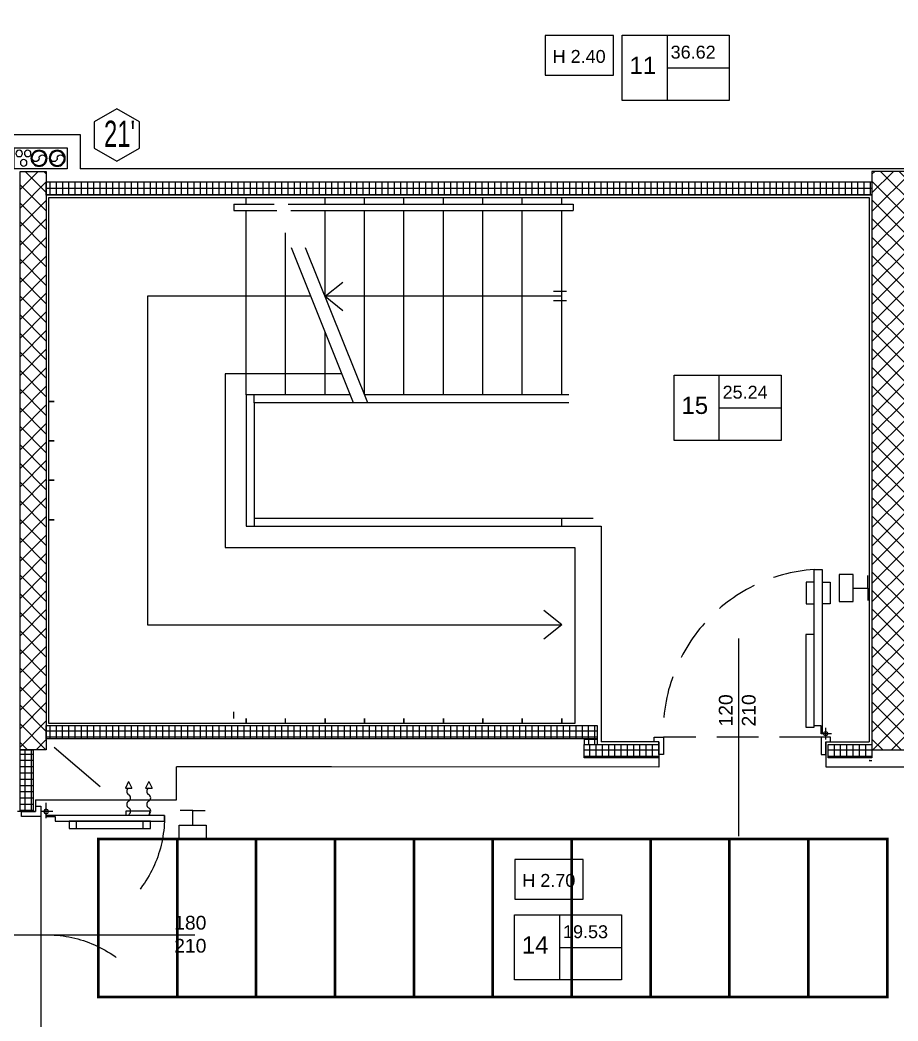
# Model space of a CAD drawing. Header units: millimetres. Extents: x 24747 to 137666, y -34589 to 43444.
# Drawn here: x 110932 to 111600, y 40150 to 40911 of the extents above; entities that cross this region are included whole.
import ezdxf

# ---------------------------------------------------------------- set-up
doc = ezdxf.new("R2010")
doc.units = ezdxf.units.MM
doc.header["$LTSCALE"] = 10
for name, pattern in [('ACAD_ISO03W100', [30, 12, -18]), ('CONTINOUS', [0]), ('DASHDOT', [25.4, 12.7, -6.35, 0, -6.35]), ('HIDDEN2', [4.7625, 3.175, -1.5875])]:
    doc.linetypes.add(name, pattern=pattern)
for name, color, linetype in [('EPC INTERRATO DEFINITIVO PILASTRI', 5, 'Continuous'), ('MR_MURATURA REI 120', 41, 'Continuous'), ('Pannelli', 7, 'Continuous'), ('VVF-SIMBOLI', 1, 'Continuous'), ('X_cavedi', 20, 'Continuous'), ('X_FOROMETRIA SCARICO NUMERAZIONE', 6, 'Continuous'), ('X_MURI', 3, 'Continuous'), ('X_Numerazione camere', 8, 'Continuous'), ('X_Porte interne', 8, 'Continuous'), ('X_quote serramenti interni', 251, 'CONTINOUS'), ('X_Serramenti Int', 1, 'Continuous')]:
    doc.layers.add(name, color=color, linetype=linetype)
doc.layers.add('EPC RETINI PIANO INTERRATO DEFINITIVO', color=4, linetype='Continuous', lineweight=0)
doc.layers.add('X_SCALE', color=1, linetype='Continuous', lineweight=25)
doc.styles.add('Max 50', font='arial.ttf', dxfattribs={"width": 0.65})
doc.styles.add('nomi', font='arial.ttf')
pattern_1 = [(0, (115279.709, -15009.2183), (0, 4.7625), []), (90, (115279.709, -15009.2183), (-4.7625, 3e-16), [])]
pattern_2 = [(45, (157624.513, 6383.593), (-7.0710678, 7.0710678), []), (135, (157624.513, 6383.593), (-7.0710678, -7.0710678), [])]

# ---------------------------------------------------------------- blocks, each defined once
blk = doc.blocks.new('porta 180 specc')
for p, q in [((-4.07, 88.76), (-4.07, 100.46)), ((-83.02, 90.79), (-83.02, 94.18)), ((-83.02, 94.18), (-64.68, 94.18)), ((-64.68, 94.18), (-64.68, 90.79)), ((-9.14, 93.84), (-0.32, 93.84)), ((0, 97.9), (0, 90.03)), ((3.98, 97.9), (0, 97.9)), ((14.62, 93.97), (3.98, 93.97)), ((14.62, 90.03), (14.62, 93.97)), ((-94.07, 90.01), (-94.07, 90.79)), ((-94.07, 90.79), (-4.07, 90.79)), ((-94.07, 86.65), (-94.07, 90.01)), ((-94.07, 90.01), (-94.07, 90.01)), ((-10.85, 86.65), (-94.07, 86.65)), ((-83.4, 81.03), (-83.4, 86.65)), ((-83.4, 86.65), (-77.77, 86.65)), ((-83.4, 81.03), (-83.4, 86.65)), ((-83.4, 86.65), (-21.52, 86.65)), ((-77.77, 86.65), (-77.77, 81.03)), ((-27.15, 81.03), (-27.15, 86.65)), ((-27.15, 86.65), (-21.52, 86.65)), ((-21.52, 86.65), (-21.52, 81.03)), ((-21.52, 86.65), (-21.52, 81.03)), ((-4.07, 90.01), (-10.85, 90.01)), ((-10.85, 90.01), (-10.85, 86.65)), ((-4.07, 90.79), (-4.07, 90.01)), ((0, 90.03), (14.62, 90.03)), ((0, 89.97), (0, -89.97)), ((-77.77, 81.03), (-83.4, 81.03)), ((-21.52, 81.03), (-83.4, 81.03)), ((-21.52, 81.03), (-27.15, 81.03)), ((71.32, 0), (-117.31, 0)), ((-77.77, -80.97), (-83.4, -80.97)), ((-83.4, -80.97), (-83.4, -86.6)), ((-21.52, -80.97), (-83.4, -80.97)), ((-83.4, -80.97), (-83.4, -86.6)), ((-77.77, -86.6), (-77.77, -80.97)), ((-21.52, -80.97), (-27.15, -80.97)), ((-27.15, -80.97), (-27.15, -86.6)), ((-21.52, -80.97), (-21.52, -86.6)), ((-10.85, -86.6), (-94.07, -86.6)), ((-94.07, -86.6), (-94.07, -89.96)), ((-94.07, -89.96), (-94.07, -89.96)), ((-94.07, -89.96), (-94.07, -90.74)), ((-94.07, -90.74), (-4.07, -90.74)), ((-83.4, -86.6), (-77.77, -86.6)), ((-83.4, -86.6), (-21.52, -86.6)), ((-83.02, -90.74), (-83.02, -94.13)), ((-64.68, -94.13), (-64.68, -90.74)), ((-27.15, -86.6), (-21.52, -86.6)), ((-10.85, -89.96), (-10.85, -86.6)), ((-4.07, -89.96), (-10.85, -89.96)), ((0, -97.85), (0, -89.97)), ((0, -89.97), (14.62, -89.97)), ((14.62, -89.97), (14.62, -93.91)), ((-83.02, -94.13), (-64.68, -94.13)), ((-9.14, -93.78), (1.01, -93.78)), ((3.98, -97.85), (0, -97.85)), ((14.62, -93.91), (3.98, -93.91))]:
    blk.add_line(p, q)
blk.add_lwpolyline([(-4.07, -90.74), (-4.07, -89.96)])
for centre in [(-4.07, 93.84), (-4.07, -93.78)]:
    blk.add_circle(centre, 1.7)
at = {"color": 5, "linetype": 'ACAD_ISO03W100', "ltscale": 0.5}
for centre, start, end in [((-4.66, 89.37), 179.09047, 272.3307), ((-4.66, -89.32), 87.6693, 180.90953)]:
    blk.add_arc(centre, 89.42, start, end, dxfattribs=at)
blk = doc.blocks.new('porta 120 metallica')
blk.add_line((66, 71.65), (66, -78.72))
at = {"linetype": 'ByBlock'}
for p, q in [((-4.42, -6.24), (3.42, -6.24)), ((0.09, -10.75), (0.09, -1.73))]:
    blk.add_line(p, q, dxfattribs=at)
at = {"color": 5, "linetype": 'HIDDEN2'}
blk.add_line((3.5, -3.53), (123.5, -3.53), dxfattribs=at)
at = {"linetype": 'ByBlock'}
for points in [[(-3.5, 0), (-3.5, -3.53), (3.5, -3.53), (3.5, 9.47), (0, 9.47), (0, 0)], [(123.5, -3.53), (123.5, 9.47), (127, 9.47), (127, 0), (130.5, 0), (130.5, -3.53)], [(8.79, -12.27), (8.79, -131.24), (3.49, -131.24), (3.49, -131.24), (2.79, -131.24), (2.79, -6.24), (3.49, -6.24), (3.49, -12.27)]]:
    blk.add_lwpolyline(points, close=True, dxfattribs=at)
for points in [[(2.8, -121.42), (-3.26, -121.42), (-3.26, -105.12), (2.79, -105.12)], [(8.79, -121.42), (14.85, -121.42), (14.85, -105.12), (8.79, -105.12)]]:
    blk.add_lwpolyline(points, dxfattribs=at)
blk.add_circle((0.09, -6.24), 1.51, dxfattribs=at)
at = {"color": 5, "linetype": 'HIDDEN2'}
blk.add_arc((0.02, -7.99), 123.56, 274.07323, 2.06635, dxfattribs=at)
blk = doc.blocks.new('cavedio grigia e nera')
at = {"color": 2}
for centre, start, end in [((1740.13, 44244.7, 0), 360, 180), ((1745.23, 44244.7, 0), 180, 360), ((1754.01, 44244.7, 0), 360, 180), ((1759.1, 44244.7, 0), 180, 360)]:
    blk.add_arc(centre, 2.55, start, end, dxfattribs=at)
at = {"layer": 'X_cavedi'}
for p, q in [((1723.78, 44252.63), (1723.78, 44236.63)), ((1763.96, 44252.63), (1723.78, 44252.63)), ((1763.96, 44236.63), (1763.96, 44252.63)), ((1723.78, 44236.63), (1763.96, 44236.63))]:
    blk.add_line(p, q, dxfattribs=at)
for centre, radius in [((1731.01, 44248.24), 2.5), ((1742.68, 44244.7, 0), 6.11), ((1742.68, 44244.7, 0), 6.11), ((1742.68, 44244.7, 0), 5.43), ((1756.56, 44244.7, 0), 6.11), ((1756.56, 44244.7, 0), 5.43), ((1727.58, 44240.96), 2.5), ((1734.06, 44240.96), 2.5)]:
    blk.add_circle(centre, radius, dxfattribs=at)
blk = doc.blocks.new('calamita')
at = {"layer": 'X_Numerazione camere', "color": 1}
for p, q in [((-4235.92, 55103.09), (-4235.92, 55092.11)), ((-4235.92, 55092.11), (-4245.33, 55092.11)), ((-4235.92, 55092.11), (-4226.5, 55092.11))]:
    blk.add_line(p, q, dxfattribs=at)
blk.add_lwpolyline([(-4225.71, 55113.88), (-4246.13, 55113.88), (-4246.13, 55103.09), (-4225.71, 55103.09)], close=True, dxfattribs=at)

msp = doc.modelspace()

# ---------------------------------------------------------------- hatches: boundary and pattern name
at = {"layer": 'EPC RETINI PIANO INTERRATO DEFINITIVO'}
h = msp.add_hatch(dxfattribs=at)
h.set_pattern_fill('_USER', color=256, scale=10, angle=45, style=0, double=1, pattern_type=0)
h.set_pattern_definition(pattern_2)
h.paths.add_polyline_path([(108851.46132, 41258.30505), (108896.46132, 41258.30505), (108896.46132, 41208.30505), (108851.46132, 41208.30505)])
h.paths.add_polyline_path([(108851.46132, 40862.30505), (108896.46132, 40862.30505), (108896.46132, 40812.30505), (108851.46132, 40812.30505)])
h.paths.add_polyline_path([(109268.20701, 40828.18846), (109268.20701, 40801.18846), (109388.20701, 40801.18846), (109388.20701, 40828.18846)])
h.paths.add_polyline_path([(109851.46318, 40784.32741), (109878.46318, 40784.32741), (109878.46318, 40553.62981), (109851.46318, 40553.62981)])
h.paths.add_polyline_path([(110242.97444, 40784.32741), (110269.97444, 40784.32741), (110269.97444, 40664.32741), (110242.97444, 40664.32741)])
h.paths.add_polyline_path([(110952.44177, 40356.30491), (110932.44177, 40356.30491), (110932.44177, 40796.30491), (110952.44177, 40796.30491)])
h.paths.add_polyline_path([(111607.37262, 40584.30491), (111884.43408, 40584.30491), (111884.43408, 40568.32323), (111607.37262, 40568.32323)])
h.paths.add_polyline_path([(111607.37262, 40769.30491), (111884.37262, 40769.30491), (111884.37262, 40796.30491), (111580.37262, 40796.30491), (111580.37262, 40356.30491), (111884.37262, 40356.30491), (111884.37262, 40383.30491), (111607.37262, 40383.30491)])
h = msp.add_hatch(dxfattribs=at)
h.set_pattern_fill('_USER', color=256, scale=10, angle=45, style=0, double=1, pattern_type=0)
h.set_pattern_definition(pattern_2)
h.paths.add_polyline_path([(111884.37262, 40796.30491), (111580.37262, 40796.30491), (111580.37262, 40356.30491), (111884.37262, 40356.30491), (111884.37262, 40383.30491), (111607.37262, 40383.30491), (111607.37262, 40769.30491), (111884.37262, 40769.30491)])
at = {"layer": 'MR_MURATURA REI 120'}
h = msp.add_hatch(dxfattribs=at)
h.set_pattern_fill('NET', color=256, scale=1.5, style=0)
h.set_pattern_definition(pattern_1)
edge = h.paths.add_edge_path()
edge.add_line((111579.22301, 40788.30478), (111580.37262, 40788.30478))
edge.add_line((111580.37262, 40788.30478), (111580.37262, 40778.30478))
edge.add_line((111580.37262, 40778.30478), (110952.44177, 40778.30478))
edge.add_line((110952.44177, 40778.30478), (110952.44177, 40788.30478))
edge.add_line((110952.44177, 40788.30478), (111580.37262, 40788.30478))
h = msp.add_hatch(dxfattribs=at)
h.set_pattern_fill('NET', color=256, scale=1.5, style=0)
h.set_pattern_definition([(0, (115279.656, 10128.96), (0, 4.7625), []), (90, (115279.656, 10128.96), (-4.7625, 3e-16), [])])
h.paths.add_polyline_path([(111371.43178, 40374.80477), (111371.43178, 40364.80477), (110952.44177, 40364.80477), (110952.44177, 40374.80477)])
h = msp.add_hatch(dxfattribs=at)
h.set_pattern_fill('NET', color=256, scale=1.5, style=0)
h.set_pattern_definition(pattern_1)
h.paths.add_polyline_path([(111371.43178, 40364.80477), (111361.43178, 40364.80477), (111361.43178, 40360.32093), (111371.43178, 40360.32093)])
h = msp.add_hatch(dxfattribs=at)
h.set_pattern_fill('NET', color=256, scale=1.5, angle=180, style=0)
h.set_pattern_definition([(180, (107036.7476, 70598.1656), (-6e-16, -4.7625), []), (270, (107036.7476, 70598.1656), (4.7625, -9e-16), [])])
h.paths.add_polyline_path([(111361.43178, 40350.32093), (111361.43178, 40360.32093), (111418.24763, 40360.32093), (111418.24763, 40350.32093)])
h = msp.add_hatch(dxfattribs=at)
h.set_pattern_fill('NET', color=256, scale=1.5, angle=180, style=0)
h.set_pattern_definition([(180, (107198.8726, 70598.1656), (-6e-16, -4.7625), []), (270, (107198.8726, 70598.1656), (4.7625, -9e-16), [])])
h.paths.add_polyline_path([(111547.03512, 40350.32093), (111547.03512, 40360.32093), (111580.37262, 40360.32093), (111580.37262, 40350.32093)])
h = msp.add_hatch(dxfattribs=at)
h.set_pattern_fill('NET', color=256, scale=1.5, angle=90, style=0)
h.set_pattern_definition([(90, (141178.2864, 44625.0514), (-4.7625, 3e-16), []), (180, (141178.2864, 44625.0514), (-6e-16, -4.7625), [])])
h.paths.add_polyline_path([(110932.44177, 40356.38058), (110942.44177, 40356.38058), (110942.44177, 40310.22637), (110932.44177, 40310.22637)])

# ---------------------------------------------------------------- linework, layer by layer
at = {"layer": 'EPC INTERRATO DEFINITIVO PILASTRI', "elevation": 0}
msp.add_lwpolyline([(110952.44177, 40356.30491), (110932.44177, 40356.30491), (110932.44177, 40796.30491), (110952.44177, 40796.30491)], close=True, dxfattribs=at)
msp.add_lwpolyline([(111607.37262, 40769.30491), (111884.37262, 40769.30491), (111884.37262, 40796.30491), (111580.37262, 40796.30491), (111580.37262, 40356.30491), (111884.37262, 40356.30491), (111884.37262, 40383.30491), (111607.37262, 40383.30491), (111607.37262, 40769.30491)], dxfattribs=at)
msp.add_lwpolyline([(111607.37262, 40769.30491), (111884.37262, 40769.30491), (111884.37262, 40796.30491), (111580.37262, 40796.30491), (111580.37262, 40356.30491), (111884.37262, 40356.30491), (111884.37262, 40383.30491), (111607.37262, 40383.30491), (111607.37262, 40769.30491)], dxfattribs=at)
at = {"layer": 'MR_MURATURA REI 120'}
for p, q in [((111240.95568, 40364.72909, 0), (111069.60612, 40364.72909, 0)), ((111361.43178, 40364.80477, 0), (111361.43178, 40360.32093, 0)), ((111371.43178, 40364.80477, 0), (111371.43178, 40360.32093, 0))]:
    msp.add_line(p, q, dxfattribs=at)
at = {"layer": 'MR_MURATURA REI 120', "elevation": 0}
for points in [[(111579.22301, 40788.30478), (111580.37262, 40788.30478), (111580.37262, 40778.30478), (110952.44177, 40778.30478), (110952.44177, 40788.30478), (111580.37262, 40788.30478)], [(111371.43178, 40374.80477), (111371.43178, 40374.80477), (111371.43178, 40364.80477), (110952.44177, 40364.80477), (110952.44177, 40374.80477), (111371.43178, 40374.80477)], [(111361.43178, 40350.32093), (111361.43178, 40350.32093), (111361.43178, 40360.32093), (111418.24763, 40360.32093), (111418.24763, 40350.32093), (111361.43178, 40350.32093)], [(111547.03512, 40350.32093), (111547.03512, 40350.32093), (111547.03512, 40360.32093), (111580.37262, 40360.32093), (111580.37262, 40350.32093), (111547.03512, 40350.32093)], [(110932.44177, 40356.38058), (110932.44177, 40356.38058), (110942.44177, 40356.38058), (110942.44177, 40310.22637), (110932.44177, 40310.22637), (110932.44177, 40356.38058)]]:
    msp.add_lwpolyline(points, dxfattribs=at)
at = {"layer": 'Pannelli', "color": 2, "const_width": 2, "elevation": 0}
for points in [[(110991.97447, 40288.43091), (110991.97447, 40168.43091), (111051.97447, 40168.43091), (111051.97447, 40288.43091)], [(111051.97447, 40288.43091), (111051.97447, 40168.43091), (111111.97447, 40168.43091), (111111.97447, 40288.43091)], [(111111.97447, 40288.43091), (111111.97447, 40168.43091), (111171.97447, 40168.43091), (111171.97447, 40288.43091)], [(111171.97447, 40288.43091), (111171.97447, 40168.43091), (111231.97447, 40168.43091), (111231.97447, 40288.43091)], [(111231.97447, 40288.43091), (111231.97447, 40168.43091), (111291.97447, 40168.43091), (111291.97447, 40288.43091)], [(111291.97447, 40288.43091), (111291.97447, 40168.43091), (111351.97447, 40168.43091), (111351.97447, 40288.43091)], [(111351.97447, 40288.43091), (111351.97447, 40168.43091), (111411.97447, 40168.43091), (111411.97447, 40288.43091)], [(111411.97447, 40288.43091), (111411.97447, 40168.43091), (111471.97447, 40168.43091), (111471.97447, 40288.43091)], [(111471.97447, 40288.43091), (111471.97447, 40168.43091), (111531.97447, 40168.43091), (111531.97447, 40288.43091)], [(111531.97447, 40288.43091), (111531.97447, 40168.43091), (111591.97447, 40168.43091), (111591.97447, 40288.43091)]]:
    msp.add_lwpolyline(points, close=True, dxfattribs=at)
at = {"layer": 'VVF-SIMBOLI'}
for p, q in [((111015.05731, 40332.20992), (111012.56303, 40327.20706)), ((111012.56303, 40327.20706), (111017.56302, 40327.21278)), ((111015.05731, 40332.20992), (111017.56302, 40327.21278)), ((111015.05731, 40332.20992), (111017.56302, 40327.21278)), ((111030.33801, 40332.22739, 0), (111027.84372, 40327.22453, 0)), ((111027.84372, 40327.22453, 0), (111032.84372, 40327.23025, 0)), ((111030.33801, 40332.22739, 0), (111032.84372, 40327.23025, 0))]:
    msp.add_line(p, q, dxfattribs=at)
for centre, start, end in [((111016.39922, 40324.71145), 118.13798358, 241.99300971), ((111031.67991, 40324.72892, 0), 118.13798358, 241.99300971), ((111013.73827, 40319.7084), 298.13798358, 61.99300971), ((111029.01896, 40319.72587, 0), 298.13798358, 61.99300971), ((111016.41065, 40314.71145), 118.13798358, 241.99300971), ((111013.7497, 40309.70841), 298.13798358, 61.99300971), ((111031.69134, 40314.72892, 0), 118.13798358, 241.99300971), ((111029.0304, 40309.72588, 0), 298.13798358, 61.99300971)]:
    msp.add_arc(centre, 2.83333, start, end, dxfattribs=at)
at = {"layer": 'X_cavedi', "ltscale": 30}
msp.add_line((110958.44177, 40358.32093, 0), (110993.44177, 40328.32093, 0), dxfattribs=at)
at = {"layer": 'X_FOROMETRIA SCARICO NUMERAZIONE', "elevation": 0}
msp.add_lwpolyline([(110988.86755, 40814.0502), (111006.14104, 40804.07734), (111023.41453, 40814.0502), (111023.41453, 40833.99591), (111006.14104, 40843.96876), (110988.86755, 40833.99591)], close=True, dxfattribs=at)
at = {"layer": 'X_MURI'}
for p, q in [((110907.99487, 40824.30491, 0), (110978.17653, 40824.30491, 0)), ((110978.17653, 40824.30491, 0), (110978.17653, 40798.32093, 0)), ((110927.99487, 40814.30491, 0), (110968.17653, 40814.30491, 0)), ((110968.17653, 40814.30491, 0), (110968.17653, 40800.33193, 0)), ((110968.17653, 40800.33193, 0), (110968.17653, 40798.32093, 0)), ((111545.24958, 40343.32125, 0), (111991.37262, 40343.32125, 0))]:
    msp.add_line(p, q, dxfattribs=at)
at = {"layer": 'X_MURI', "ltscale": 30}
for p, q in [((110968.17653, 40798.32093, 0), (110927.99487, 40798.32093, 0)), ((111818.35959, 40798.32093, 0), (110978.17653, 40798.32093, 0)), ((111177.28312, 40642.32093, 0), (111088.44177, 40642.32093, 0)), ((111088.44177, 40642.32093, 0), (111088.44177, 40510.32093, 0)), ((111183.68312, 40626.32093, 0), (111104.44177, 40626.32093, 0)), ((111104.44177, 40626.32093, 0), (111104.44177, 40526.32093, 0)), ((111104.44177, 40526.32093, 0), (111374.44177, 40526.32093, 0)), ((111374.44177, 40526.32093, 0), (111374.44177, 40376.32093, 0)), ((111088.44177, 40510.32093, 0), (111354.44177, 40510.32093, 0)), ((111354.44177, 40510.32093, 0), (111354.44177, 40376.32093, 0)), ((111354.44177, 40376.32093, 0), (110954.44177, 40376.32093)), ((111374.44177, 40376.32093, 0), (111374.44177, 40362.32092, 0)), ((111578.37262, 40376.32093, 0), (111578.37621, 40376.32093, 0)), ((111418.24763, 40362.32092, 0), (111374.44177, 40362.32092, 0)), ((111418.24763, 40362.32092, 0), (111418.24908, 40343.20621, 0)), ((111545.24763, 40362.32093, 0), (111578.37276, 40362.32093, 0)), ((111545.24763, 40362.32092, 0), (111545.24958, 40343.32125, 0)), ((111169.45568, 40343.26659, 0), (111051.44612, 40343.32125, 0)), ((111051.44612, 40318.32093, 0), (111051.4577, 40343.32125, 0)), ((111418.24908, 40343.20621, 0), (111169.45568, 40343.26659, 0)), ((111578.44321, 40348.26779, 0), (111578.37406, 40348.26779, 0)), ((111578.37406, 40348.26779, 0), (111580.37406, 40348.26779, 0)), ((110944.22735, 40318.32093, 0), (110944.22735, 40309.4934, 0)), ((110944.22735, 40318.32093, 0), (111051.44612, 40318.32093, 0)), ((110944.22735, 40309.4934, 0), (110930.44177, 40309.4934, 0))]:
    msp.add_line(p, q, dxfattribs=at)
at = {"layer": 'X_MURI', "ltscale": 30, "elevation": 0}
for points in [[(110954.44177, 40376.32093), (110954.43788, 40776.32093), (111578.37262, 40776.32093), (111578.3762, 40376.32093)], [(111578.37262, 40376.32093), (111578.37262, 40362.32093)]]:
    msp.add_lwpolyline(points, dxfattribs=at)
at = {"layer": 'X_Numerazione camere'}
for p, q in [((111424.531, 40899.84208), (111424.531, 40850.30114)), ((111424.531, 40899.84208), (111424.531, 40850.30114)), ((111424.531, 40875.07161), (111471.6937, 40875.07161)), ((111424.531, 40875.07161), (111471.6937, 40875.07161)), ((111464.04897, 40641.19173), (111464.04897, 40591.65079)), ((111464.04897, 40641.19173), (111464.04897, 40591.65079)), ((111464.04897, 40616.42126), (111511.21167, 40616.42126)), ((111464.04897, 40616.42126), (111511.21167, 40616.42126)), ((111342.67577, 40230.83954), (111342.67577, 40181.2986)), ((111342.67577, 40230.83954), (111342.67577, 40181.2986)), ((111342.67577, 40206.06907), (111389.83847, 40206.06907)), ((111342.67577, 40206.06907), (111389.83847, 40206.06907))]:
    msp.add_line(p, q, dxfattribs=at)
for points in [[(111331.80496, 40869.50902), (111383.77173, 40869.50902), (111383.77173, 40899.50902), (111331.80496, 40899.50902)], [(111390.3184, 40899.84208), (111471.6937, 40899.84208), (111471.6937, 40850.30114), (111390.3184, 40850.30114)], [(111390.3184, 40899.84208), (111471.6937, 40899.84208), (111471.6937, 40850.30114), (111390.3184, 40850.30114)], [(111429.83637, 40641.19173), (111511.21167, 40641.19173), (111511.21167, 40591.65079), (111429.83637, 40591.65079)], [(111429.83637, 40641.19173), (111511.21167, 40641.19173), (111511.21167, 40591.65079), (111429.83637, 40591.65079)], [(111308.7388, 40242.79137), (111360.70558, 40242.79137), (111360.70558, 40272.79137), (111308.7388, 40272.79137)], [(111308.46317, 40230.83954), (111389.83847, 40230.83954), (111389.83847, 40181.2986), (111308.46317, 40181.2986)], [(111308.46317, 40230.83954), (111389.83847, 40230.83954), (111389.83847, 40181.2986), (111308.46317, 40181.2986)]]:
    msp.add_lwpolyline(points, close=True, dxfattribs=at)
at = {"layer": 'X_SCALE', "ltscale": 0.5}
for p, q in [((111104.44085, 40771.43113, 0), (111104.44081, 40776.3183, 0)), ((111104.44085, 40771.43161, 0), (111104.44081, 40776.3183, 0)), ((111104.44177, 40771.43155, 0), (111104.44177, 40776.32093, 0)), ((111164.44085, 40771.43113, 0), (111164.44081, 40776.31853, 0)), ((111164.44177, 40771.43112, 0), (111164.44177, 40776.32093, 0)), ((111194.44085, 40771.43113, 0), (111194.44081, 40776.32093, 0)), ((111194.44177, 40771.43108, 0), (111194.44177, 40776.32093, 0)), ((111224.43788, 40776.31173, 0), (111224.43788, 40776.32093, 0)), ((111224.44085, 40771.43113, 0), (111224.44081, 40776.31913, 0)), ((111224.44177, 40771.43105, 0), (111224.44177, 40776.32093, 0)), ((111254.44085, 40771.43113, 0), (111254.44081, 40776.31925, 0)), ((111254.44177, 40771.43101, 0), (111254.44177, 40776.32093, 0)), ((111284.44085, 40771.43113, 0), (111284.44081, 40776.31949, 0)), ((111284.44177, 40771.43097, 0), (111284.44177, 40776.33012, 0)), ((111314.44085, 40771.43113, 0), (111314.44081, 40776.31973, 0)), ((111314.44177, 40771.43093, 0), (111314.44177, 40776.33932, 0)), ((111344.44177, 40771.4309, 0), (111344.44177, 40776.34852, 0)), ((111344.44177, 40771.4309, 0), (111344.44177, 40776.34852, 0)), ((111095.10466, 40771.43161, 0), (111125.63894, 40771.43139, 0)), ((111095.10466, 40771.43161, 0), (111095.10466, 40766.43161, 0)), ((111136.4093, 40771.43131, 0), (111161.11739, 40771.43113, 0)), ((111161.11739, 40771.43113, 0), (111353.26335, 40771.43088, 0)), ((111353.26335, 40771.43137, 0), (111353.26335, 40766.43137, 0)), ((111353.26335, 40771.43088, 0), (111353.26335, 40766.43088, 0)), ((111095.10466, 40766.43161, 0), (111127.63895, 40766.43137, 0)), ((111104.44177, 40626.32093, 0), (111104.44177, 40766.43154, 0)), ((111138.40931, 40766.43129, 0), (111159.88834, 40766.43113, 0)), ((111159.88834, 40766.43113, 0), (111353.26335, 40766.43088, 0)), ((111164.44177, 40701.35021, 0), (111164.44177, 40766.43112, 0)), ((111194.44177, 40626.32093, 0), (111194.44177, 40766.43108, 0)), ((111224.44177, 40626.32093, 0), (111224.44177, 40766.43104, 0)), ((111254.44177, 40626.32093, 0), (111254.44177, 40766.43101, 0)), ((111284.44177, 40626.33012, 0), (111284.44177, 40766.43097, 0)), ((111314.44177, 40626.33932, 0), (111314.44177, 40766.43093, 0)), ((111344.44177, 40626.34852, 0), (111344.44177, 40766.4309, 0)), ((111344.44177, 40626.34852, 0), (111344.44177, 40766.4309, 0)), ((111134.44177, 40626.32093, 0), (111134.44177, 40749.4243, 0)), ((111348.15881, 40704.95975, 0), (111338.05467, 40704.95975, 0)), ((111348.15881, 40697.77747, 0), (111338.05467, 40697.77747, 0)), ((111164.44177, 40626.32093, 0), (111164.44177, 40674.4243, 0)), ((110958.36803, 40621.32093, 0), (110954.44177, 40621.32093, 0)), ((110958.36836, 40621.3209, 0), (110954.44177, 40621.32093, 0)), ((110958.36787, 40621.3209, 0), (110954.44177, 40621.32093, 0)), ((110954.44177, 40621.31998, 0), (110958.36829, 40621.31998, 0)), ((110958.36794, 40621.31998, 0), (110954.44177, 40621.31998, 0)), ((110958.36821, 40591.32093, 0), (110954.44177, 40591.32093, 0)), ((110954.44177, 40591.31998, 0), (110958.36833, 40591.31998, 0)), ((110953.48775, 40561.32387, 0), (110953.47856, 40561.32387, 0)), ((110958.36838, 40561.32093, 0), (110954.44177, 40561.32093, 0)), ((110958.36836, 40561.32089, 0), (110954.44177, 40561.32093, 0)), ((110958.36836, 40561.32089, 0), (110954.44177, 40561.32093, 0)), ((110958.36836, 40561.31998, 0), (110954.44177, 40561.32001, 0)), ((110958.36836, 40561.31998, 0), (110954.44177, 40561.32001, 0)), ((110954.44177, 40561.31998, 0), (110958.36836, 40561.31998, 0)), ((110954.44177, 40561.31998, 0), (110958.36844, 40561.31998, 0)), ((110958.36836, 40561.31998, 0), (110954.44177, 40561.31998, 0)), ((110958.36844, 40561.31998, 0), (110954.44177, 40561.31998, 0)), ((110954.44177, 40561.31906, 0), (110958.36848, 40561.31906, 0)), ((110954.44177, 40561.31906, 0), (110958.36855, 40561.31906, 0)), ((110958.36848, 40561.31906, 0), (110954.44177, 40561.31906, 0)), ((110958.36855, 40561.31906, 0), (110954.44177, 40561.31906, 0)), ((110958.36855, 40531.32093, 0), (110954.44177, 40531.32093, 0)), ((110958.36836, 40531.32089, 0), (110954.44177, 40531.32093, 0)), ((110958.36836, 40531.31998, 0), (110954.44177, 40531.32001, 0)), ((110954.44177, 40531.31998, 0), (110958.3684, 40531.31998, 0)), ((110958.3684, 40531.31998, 0), (110954.44177, 40531.31998, 0)), ((110954.44177, 40531.31906, 0), (110958.36851, 40531.31906, 0)), ((110954.44177, 40531.31906, 0), (110958.36859, 40531.31906, 0)), ((110958.36851, 40531.31906, 0), (110954.44177, 40531.31906, 0)), ((110958.36859, 40531.31906, 0), (110954.44177, 40531.31906, 0)), ((110958.36859, 40531.31906, 0), (110954.44177, 40531.31906, 0)), ((111095.10466, 40380.24703, 0), (111095.10466, 40385.24703, 0)), ((111104.44085, 40380.24751, 0), (111104.44082, 40376.32093, 0)), ((111104.44085, 40380.24703, 0), (111104.44082, 40376.32093, 0)), ((111104.44177, 40376.32093, 0), (111104.44177, 40380.24744, 0)), ((111104.44177, 40380.24709, 0), (111104.44177, 40376.32093, 0)), ((111134.44177, 40376.32093, 0), (111134.44177, 40380.24748, 0)), ((111164.44085, 40380.24751, 0), (111164.44082, 40376.32093, 0)), ((111164.44177, 40376.32093, 0), (111164.44177, 40380.24752, 0)), ((111164.44177, 40380.24752, 0), (111164.44177, 40376.32093, 0)), ((111194.44085, 40380.24751, 0), (111194.44082, 40376.32093, 0)), ((111194.44177, 40376.32093, 0), (111194.44177, 40380.24756, 0)), ((111194.44177, 40380.24756, 0), (111194.44177, 40376.32093, 0)), ((111224.44085, 40380.24751, 0), (111224.44082, 40376.32093, 0)), ((111224.44177, 40376.32093, 0), (111224.44177, 40380.24759, 0)), ((111224.44177, 40380.24759, 0), (111224.44177, 40376.32093, 0)), ((111254.44085, 40380.24751, 0), (111254.44082, 40376.32093, 0)), ((111254.44177, 40376.32093, 0), (111254.44177, 40380.24763, 0)), ((111254.44177, 40380.24763, 0), (111254.44177, 40376.32093, 0)), ((111284.44085, 40380.24751, 0), (111284.44082, 40376.32093, 0)), ((111284.44177, 40376.32093, 0), (111284.44177, 40380.24767, 0)), ((111284.44177, 40380.24767, 0), (111284.44177, 40376.32093, 0)), ((111314.44085, 40380.24751, 0), (111314.44082, 40376.32093, 0)), ((111314.44177, 40376.32093, 0), (111314.44177, 40380.24771, 0)), ((111314.44177, 40380.24771, 0), (111314.44177, 40376.32093, 0)), ((111344.44177, 40376.32093, 0), (111344.44177, 40380.24774, 0)), ((111344.44177, 40380.24774, 0), (111344.44177, 40376.32093, 0)), ((111344.44177, 40380.24774, 0), (111344.44177, 40376.32093, 0))]:
    msp.add_line(p, q, dxfattribs=at)
at = {"layer": 'X_SCALE', "ltscale": 4}
for p, q in [((111110.44177, 40620.32093, 0), (111110.44177, 40626.32093, 0)), ((111344.44177, 40626.34852, 0), (111344.44177, 40626.32093, 0)), ((111110.44177, 40532.32093, 0), (111110.44177, 40526.32093, 0)), ((111344.44177, 40526.32093, 0), (111344.44177, 40532.32093, 0))]:
    msp.add_line(p, q, dxfattribs=at)
at = {"layer": 'X_SCALE', "linetype": 'DASHDOT', "elevation": 0}
for points in [[(111186.08312, 40620.32093), (111123.67141, 40776.35021)], [(111196.85345, 40620.32093), (111134.44174, 40776.35021)]]:
    msp.add_lwpolyline(points, dxfattribs=at)
at = {"layer": 'X_SCALE', "ltscale": 0.5, "elevation": 0}
for points in [[(111344.44177, 40771.43113), (111344.44177, 40776.32093)], [(111153.67141, 40701.35021), (111029.42638, 40701.35021), (111029.42638, 40451.35021), (111344.44177, 40451.35021)], [(111344.44177, 40701.35021), (111164.44177, 40701.35021)], [(111349.89171, 40626.32093), (111194.44177, 40626.32093)], [(110958.36836, 40531.31906), (110954.44177, 40531.31906)], [(111344.44177, 40380.24751), (111344.44177, 40376.32093)]]:
    msp.add_lwpolyline(points, dxfattribs=at)
at = {"layer": 'X_SCALE', "ltscale": 30, "elevation": 0}
for points in [[(111164.44174, 40701.35021), (111177.98289, 40712.08733)], [(111164.44174, 40701.35021), (111177.98289, 40690.45311)], [(111344.44177, 40451.28236), (111330.90061, 40462.17946)], [(111344.44177, 40451.28236), (111330.90061, 40440.54524)]]:
    msp.add_lwpolyline(points, dxfattribs=at)
at = {"layer": 'X_SCALE', "ltscale": 4, "elevation": 0}
for points in [[(111344.44177, 40626.31173), (111344.43806, 40626.31173)], [(111183.68312, 40620.32093), (111110.44177, 40620.32093), (111110.44177, 40532.32093)], [(111349.89171, 40620.32093), (111110.44177, 40620.32093)], [(111368.44177, 40532.32093), (111110.44177, 40532.32093)]]:
    msp.add_lwpolyline(points, dxfattribs=at)
at = {"layer": 'X_Serramenti Int', "elevation": 0}
msp.add_lwpolyline([(111536.4385, 40443.9476), (111530.2042, 40443.9476), (111530.2042, 40373.59718), (111536.4385, 40373.59718)], close=True, dxfattribs=at)

# ---------------------------------------------------------------- block references
at = {"layer": 'X_cavedi', "color": 253, "xscale": -1, "rotation": 180}
msp.add_blockref('cavedio grigia e nera', (109204.21836, 85050.93537, 0), dxfattribs=at)
at = {"layer": 'X_Porte interne', "rotation": 90}
msp.add_blockref('calamita', (166669.2394, 44715.31662), dxfattribs=at)
at = {"layer": 'X_Porte interne', "xscale": -1, "rotation": 180}
msp.add_blockref('calamita', (115299.69048, 95402.22923), dxfattribs=at)
msp.add_blockref('calamita', (115299.69048, 95402.22923), dxfattribs=at)
at = {"layer": 'X_Serramenti Int', "rotation": 180}
msp.add_blockref('porta 120 metallica', (111545.24763, 40362.32092, 0), dxfattribs=at)
at = {"layer": 'X_Serramenti Int', "xscale": -1}
msp.add_blockref('porta 180 specc', (110948.20365, 40215.52663, 0), dxfattribs=at)

# ---------------------------------------------------------------- texts
at = {"layer": 'X_FOROMETRIA SCARICO NUMERAZIONE', "insert": (110996.29323, 40834.83583, 0), "char_height": 20, "width": 96.6228626, "attachment_point": 1, "style": 'Max 50'}
msp.add_mtext("21'", dxfattribs=at)
at = {"layer": 'X_Numerazione camere', "char_height": 8.1648, "width": 81.6492608, "attachment_point": 6, "rotation": 359.95576257, "style": 'nomi'}
for s, insert in [('{\\H1.2x;36.62}', (111461.5215, 40886.88853, 0)), ('{\\fArial|b0|i0|c238|p34;\\H1.2x;H 2.\\fArial|b0|i0|c0|p34;40}', (111377.85317, 40883.62956, 0)), ('{\\H1.2x;25.24}', (111501.03946, 40628.23818, 0)), ('{\\H1.2x;H 2.70}', (111354.78701, 40256.91191, 0)), ('{\\H1.2x;19.53}', (111379.66627, 40217.88599, 0))]:
    msp.add_mtext(s, dxfattribs=dict(at, insert=insert))
at = {"layer": 'X_Numerazione camere', "color": 1, "char_height": 8.1648, "width": 81.6492608, "attachment_point": 6, "rotation": 359.95576257, "style": 'nomi'}
for s, insert in [('{\\H1.6x;11}', (111416.26063, 40876.86787)), ('{\\fArial|b0|i0|c238|p34;\\H1.6x;1\\fArial|b0|i0|c0|p34;5}', (111455.77859, 40618.21752)), ('{\\fArial|b0|i0|c238|p34;\\H1.6x;1\\fArial|b0|i0|c0|p34;4}', (111334.4054, 40207.86533))]:
    msp.add_mtext(s, dxfattribs=dict(at, insert=insert))
at = {"layer": 'X_quote serramenti interni', "char_height": 10.5, "style": 'nomi'}
for s, insert, width, attachment_point, rotation in [('\\P\\pxql;120\\P210  ', (111469.17014, 40479.05947, 0), 105, 6, 90.04793015), ('\\pxql;180\\P210', (111049.71597, 40215.96831, 0), 105.0016214, 4, 0.04423743)]:
    msp.add_mtext(s, dxfattribs=dict(at, insert=insert, width=width, attachment_point=attachment_point, rotation=rotation))

doc.saveas('drawing.dxf')
